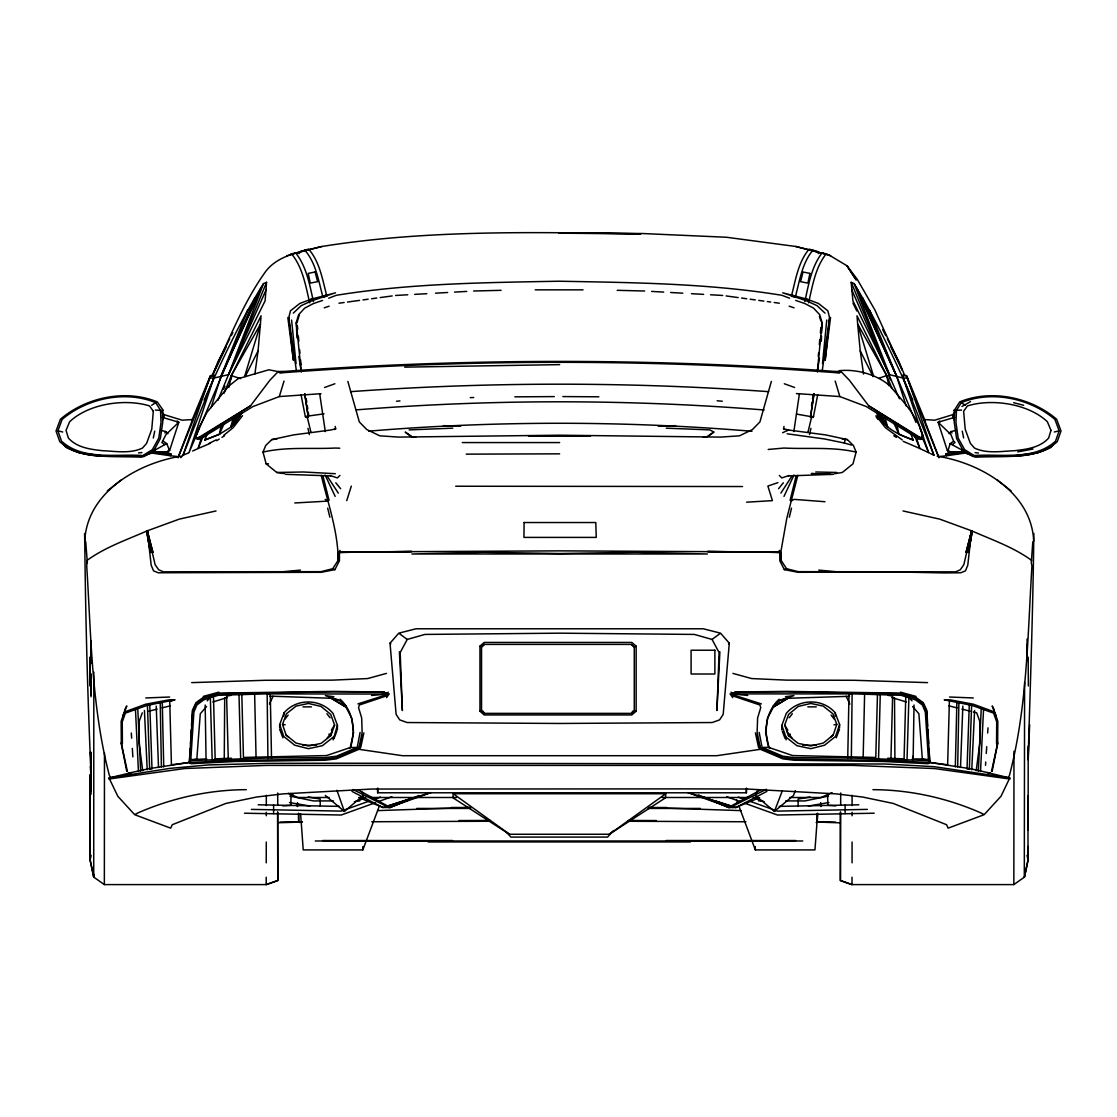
<?xml version="1.0" encoding="UTF-8"?>
<svg xmlns="http://www.w3.org/2000/svg" width="1117" height="1117" viewBox="0 0 1117 1117"><rect width="100%" height="100%" fill="white"/><g stroke="black" fill="none" stroke-linecap="round" stroke-linejoin="round"><path stroke-width="1.5" d="M104.467 752.956L104.356 884.594L266.335 884.594L277.77 880.531L277.658 812.157L277.77 880.531L266.195 884.594L266.223 877.25M266.293 815.745L266.293 812.338M266.307 805.525L266.307 795.29M266.251 862.841L266.279 842.036M277.714 805.189L277.728 793.014M309.688 302.819C305.807 286.427 302.847 267.773 291.9 254.313L286.999 255.723M313.444 301.576C309.702 285.058 306.575 266.488 295.656 252.903L290.588 254.145M304.676 250.082L308.655 249.147C319.965 262.076 322.562 280.199 326.904 296.242L322.981 297.192C318.554 281.205 316.139 263.221 304.899 250.236L300.766 251.185L299.021 253.601M812.967 250.082L809.113 249.147C798.055 262.202 795.611 280.227 791.367 296.242L795.276 297.192C799.618 281.233 801.88 263.347 812.869 250.236L816.876 251.185L818.579 253.601M804.826 301.576C808.499 285.086 811.459 266.614 822.098 252.903L827.041 254.145M808.582 302.819C812.408 286.455 815.173 267.898 825.854 254.313L830.643 255.723M840.668 812.157L840.403 880.531L851.81 884.594L1013.845 884.594L1024.484 877.082L1028.087 859.881L1027.822 795.807M840.668 805.189L840.682 793.014M852.103 815.745L852.103 812.338M852.103 805.525L852.103 795.29M852.062 862.841L852.076 842.036M1013.971 751.266L1013.845 884.594M1028.157 823.411L1028.185 746.1M104.356 884.594L93.716 877.082L90.086 859.881L90.156 774.905M93.828 874.276L93.716 877.082L93.828 672.239M852.034 877.25L852.006 884.594L840.403 880.531L840.305 812.157M1024.303 877.082L1024.596 682.417M181.303 456.183C137.88 462.941 86.693 492.485 84.752 541.312C85.59 619.251 87.615 697.245 91.077 775.086L90.24 766.667M90.212 657.215L90.058 686.006L89.988 657.215M297.457 806.572L297.471 803.207M820.772 806.572L820.786 803.207M937.163 456.183C980.614 462.899 1031.745 492.485 1033.714 541.312C1032.876 613.065 1030.307 684.791 1028.198 756.516M224.266 758.345L224.699 697.818M996.546 743.657L996.713 721.903L993.599 713.135L972.209 705.469L944.396 699.842L950.176 699.842L973.452 704.227L994.688 712.046L997.816 721.275L997.649 743.182L991.533 771.358M1027.947 829.903L1028.003 823.411M1027.333 660.44L1027.068 639.008M851.336 758.527L852.117 694.202L848.99 694.369L847.733 758.373M300.613 813.874L303.224 849.911L362.843 849.911L362.899 846.518M279.641 727.586L279.683 724.57L284.067 712.828C296.675 698.013 320.747 698.516 333.048 713.456L337.432 725.352L337.362 729.89M781.788 729.89L781.858 725.352L786.242 713.456C798.543 698.516 822.615 698.013 835.223 712.828L839.607 724.57L839.565 727.586M913.106 760.719L914.027 705.022M955.328 766.862L956.85 702.509M957.674 766.862L958.889 702.509M1027.095 657.243L1027.123 644.202M93.716 877.082L90.114 859.881L90.044 774.905M817.449 813.413L817.281 822.056L816.178 822.531M863.162 757.396L864.586 694.997M875.728 759.155L877.473 694.048M878.548 758.988L880.28 694.048M890.947 758.359L892.623 696.086L888.001 695.319M905.733 697.957L904.044 759.769L907.018 760.091L908.861 698.879M912.631 759.769L912.729 756.335M1033.672 540.53L1033.867 533.493M949.38 701.56L947.635 764.782L929.693 762.436L928.129 763.693L883.715 761.501L794.061 760.244L782.794 758.834L760.412 749.298L758.527 747.413L755.413 732.864L760.412 748.348L782.808 757.745L794.075 759.155L883.729 760.398L929.065 762.436L929.847 761.347L926.426 711.11L923.145 703.752L915.8 698.279L901.098 693.741L786.563 691.856L738.211 691.856L732.11 692.959L731.789 694.202L733.352 696.086L759.951 705.009L760.733 707.661L757.605 717.994L757.131 732.389L760.412 748.348L762.129 747.413L768.705 747.413L792.637 755.553L874.625 757.424M969.277 705.316L967.015 769.013L969.668 769.013M971.622 705.316L969.361 769.013M217.913 400.347L228.482 374.656L265.12 300.78L266.558 282.322L263.528 283.578C240.392 320.607 221.892 360.316 204.104 400.123M963.022 450.388L973.047 456.49C1000.637 454.354 1034.928 462.27 1057.254 441.634L1061.01 430.994L1056.626 419.252C1031.005 397.233 991.31 388.911 959.74 401.883L954.728 409.702L954.253 422.38L956.599 438.492L963.022 450.388L967.071 452.902M960.508 767.477L962.84 706.112M216.028 510.958L179.376 519.098L147.249 530.826L155.109 564.63L158.726 569.796L163.431 571.834L320.984 571.667L332.726 568.707L338.2 560.245C338.032 531.301 327.951 503.306 321.249 475.367M956.445 410.33L955.984 422.533L958.163 438.032L964.585 449.606L974.136 455.554C1000.874 453.614 1033.784 460.888 1055.537 441.159L1059.139 430.827L1054.909 419.406C1030.111 398.322 991.756 390.056 961.304 402.665L956.445 410.33L961.597 410.065M821.316 341.243L821.526 336.147M821.665 332.74L822.07 322.534L819.71 314.715L813.595 308.138L804.98 303.601L795.709 300.431M1028.212 759.951L1029.651 724.724M978.324 771.372L981.187 709.728M91.049 640.739L91.022 655.651M983.532 709.728L980.531 771.372M971.762 769.836L974.582 710.482M338.2 560.245L338.507 552.426L340.071 550.388M746.589 788.337L746.365 792.791L377.672 792.791L377.895 788.337M719.893 651.797L716.919 710.482L719.097 652.579L712.06 639.441L694.369 634.428L559.645 633.171L424.893 634.428L407.216 639.441L400.179 652.579L402.371 710.482L399.397 651.797M190.239 748.585L189.485 762.436L190.267 763.372M190.518 743.391L191.286 729.527M191.468 726.064L192.319 710.482L195.922 702.663L203.908 697.022L219.1 693.112L332.74 691.395L384.388 692.009M665.746 793.74L453.237 793.74L453.013 797.803L509.38 834.259L609.379 834.259L665.746 793.74L665.523 797.803L609.212 834.259M985.501 765.368L985.725 761.976M986.269 753.486L986.716 746.687M987.651 733.017L988.014 727.851M817.644 813.874L814.949 849.911L755.329 849.911L739.021 806.334M729.303 643.197L723.188 714.391L719.585 719.865L712.227 722.531L559.659 723.467L407.077 722.531L399.718 719.865L396.116 714.391L390.028 643.197L398.783 633.171L416.013 628.787L703.319 628.787L720.535 633.171L729.303 643.197L728.507 643.811M283.802 716.067L284.067 712.828M818.258 356.491L818.552 353.098M819.319 344.608L819.766 339.512M820.381 332.726L820.827 327.63M822.07 322.534L817.351 371.752M254.885 374.041L258.069 350.864L261.085 315.804L231.331 375.591L224.014 393.324M333.103 739.901L337.432 725.352M822.503 363.542L826.775 320.034M797.817 475.367L786.829 518.148L780.755 552.426L779.806 553.362L779.82 560.72L784.357 569.642L798.124 572.295L898.25 571.988L943.879 572.923L960.76 572.77L965.437 570.885L967.769 565.258L971.65 530.826L939.606 519.098L903.025 510.958M91.022 674.04L91.049 695.095M90.98 674.151L91.077 696.813M825.03 313.151L817.03 305.639L806.39 300.78L782.752 292.808L806.697 299.063L818.44 303.447L827.851 310.805L829.596 317.689L825.17 360.26L830.531 317.535M829.596 317.689L822.154 371.444M976.188 770.73L979.804 743.35L979.818 721.428L976.691 712.828L973.41 712.004M277.63 371.514L268.848 369.797L238.075 378.719L228.985 385.923L207.05 412.215L198.742 428.174L196.089 435.532L195.782 437.878L196.718 438.492M765.801 730.35L767.449 718.301L773.397 707.033L787.946 698.279L849.548 696.296M987.456 772.615L1009.782 777.935L1001.027 796.239L984.119 814.698L948.124 828.158L946.574 824.723L893.181 803.43L862.561 797.021L836.284 793.894L747.427 789.035L687.653 788.881L371.849 789.035L282.936 793.894L256.631 797.021L225.899 803.43L172.255 824.723L170.678 828.158L134.682 814.698L117.788 796.239L109.019 777.935L131.457 772.615M162.733 420.243L164.115 415.021L162.23 411.74L163.333 410.484L157.246 401.883C125.69 388.911 86.009 397.233 60.402 419.252L56.032 430.994L59.773 441.634C82.086 462.27 116.363 454.368 143.953 456.49L153.964 450.388L160.373 438.492L162.719 422.38L162.258 409.702M813.944 393.631L810.453 417.423L814.042 393.743M793.838 431.609L799.423 393.743M811.487 405.583L812.003 402.204M812.506 398.825L813.022 395.432M255.011 297.653L189.024 452.58L213.752 378.091L213.752 374.488L210.303 375.898L183.048 455.247L180.759 457.691M817.323 371.654L819.445 358.166M972.111 531.929L968.383 552.426L971.958 533.493M817.7 394.776L813.413 416.906M151.968 552.58L147.249 530.826L152.903 552.426L147.249 530.826C126.877 539.79 105.11 547.218 87.042 560.399L86.721 566.04C91.161 636.048 91.496 706.949 109.34 775.268L110.276 777.153M357.454 746.002L360.107 732.389M851.587 445.069L844.396 443.044L845.178 439.121L825.631 434.904L788.714 430.045L783.548 428.802L784.008 426.443M992.147 771.358L997.802 742.875M207.385 433.619L204.718 440.07L219.407 434.276L221.445 424.209M228.943 387.32L231.331 375.591L260.484 324.098L244.651 376.387M153.308 437.976L154.718 431.134M1024.484 877.082L1028.059 859.881L1027.863 846.477M779.177 550.388L780.755 552.426L781.062 560.245L786.55 568.707L798.278 571.667L955.593 571.834L960.271 569.796L963.859 564.63L970.966 533.94M966.973 552.58L971.65 530.826C991.938 539.79 1013.65 547.218 1031.619 560.399M971.329 532.237L971.65 530.826L966.037 552.426L971.65 530.826M244.581 757.424L326.611 755.553L350.235 747.566L353.684 732.082M809.532 434.583L810.928 428.328M90.114 859.881L91.133 855.343M807.996 432.084L811.682 416.753L813.567 416.432L812.464 417.535M789.328 517.213L791.506 508.137M287.823 317.535L293.408 360.26L288.758 317.689L290.462 310.805L299.831 303.447L311.559 299.063L335.505 292.808L311.88 300.78L301.241 305.639L293.268 313.151M790.096 500.318L796.184 475.8M947.342 450.556L950.162 452.273L967.545 452.734L946.713 455.708L945.778 454.144L950.316 451.645L947.342 450.556L938.112 422.226L954.546 417.367M351.31 486.077L346.759 500.625M845.178 439.121L847.356 439.595L853.458 445.543L856.111 452.12L852.983 463.848L842.33 472.463L834.511 473.706M233.411 417.395L230.744 427.239L219.407 434.276L204.718 440.07M771.344 381.428L759.923 421.905L752.425 429.584L739.44 435.839L720.507 437.096L559.645 435.211L398.755 437.096L379.822 435.839L366.823 429.584L359.311 421.905L347.862 381.428M954.211 420.243L953.136 417.213L954.309 413.108M296.968 337.851L296.27 322.534L298.602 314.715L304.69 308.138L313.291 303.601L322.562 300.431M297.052 322.534L299.384 314.715M198.281 438.66L198.756 439.442L202.833 437.403L252.875 406.574L279.292 396.563L284.039 381.065M948.124 450.235L950.148 443.658L953.583 441.159L950.916 434.583L938.112 422.226M192.641 451.017L198.1 448.517L201.744 437.04M211.085 407.523L220.957 376.373L247.639 310.023M151.004 452.971L170.203 455.708L171.152 454.144L149.413 452.734L166.768 452.273L169.589 450.556L178.818 422.226L162.384 417.367M833.198 735.056L836.801 724.402L832.877 713.763L823.187 706.098L810.816 703.445L798.292 706.419L788.602 714.391L784.679 725.031L788.434 735.67L798.138 743.35L810.663 746.002L823.341 743.028L833.198 735.056L830.559 737.192M839.607 724.57L835.544 736.452L824.583 745.221L810.816 748.669L796.882 745.695L785.935 737.08L781.858 725.352M286.106 735.056L295.963 743.028L308.641 746.002L321.151 743.35L330.855 735.67L334.611 725.031L330.702 714.391L320.998 706.419L308.474 703.445L296.117 706.098L286.413 713.763L282.503 724.402L286.106 735.056L288.689 737.192M142.292 712.828L139.15 721.428L139.136 743.35L142.725 770.73M57.902 430.827L62.133 419.406C86.903 398.336 125.244 390.056 155.682 402.665L160.527 410.33L161.002 422.533L158.809 438.032L152.401 449.606L142.85 455.554C116.14 453.628 83.23 460.874 61.505 441.159L57.902 430.827L62.734 432M795.304 790.627L793.517 795.458L774.416 811.417L755.483 795.458L757.452 790.627M200.934 436.929L200.627 438.813L204.397 436.468M362.843 849.911L379.235 806.334M836.242 737.792L839.537 729.108M163.794 414.561L182.099 420.187L192.585 419.559L178.343 456.658L170.203 455.708M334.067 738.449L336.803 731.314M774.416 811.417L782.333 790.752M196.089 435.532L198.91 428.328M122.87 715.955L126.793 705.944L124.601 710.007M266.307 289.359L228.482 374.656L213.752 378.091L183.048 455.247L188.55 452.902M178.078 457.802L209.996 377.937L213.752 378.091M169.589 450.556L166.754 443.658L164.883 444.608L161.895 442.569L165.958 434.583L178.818 422.226M212.104 376.275L217.955 361.824L229.725 338.716M284.598 473.706L276.765 472.463L266.139 463.848L263.012 452.12L265.678 445.543L271.78 439.595L293.562 434.904L330.506 430.045L335.672 428.802L335.198 426.443M223.609 389.33L224.922 386.133M90.379 752.83L90.7 752.048L90.994 790.892M198.1 448.517L203.392 435.672M266.558 282.322L228.482 374.656L263.528 283.578L220.957 376.373L260.833 288.116M230.325 380.422L231.652 377.197M191.733 420.858L210.303 375.898M781.062 560.245L780.755 552.426L765.41 551.952L559.645 550.863L353.838 551.952L338.507 552.426L339.442 553.362L339.456 560.72L334.918 569.642L321.151 572.295L158.265 572.77L153.56 570.885L151.2 565.258L147.249 530.826M219.407 434.276L224.252 423.357M269.434 704.087L273.093 696.24L331.316 698.279L338.507 700.15M783.994 496.395L794.005 475.004M779.191 699.214C765.759 711.306 763.763 730.825 768.705 747.413L769.962 748.195M226.22 346.801L211.979 376.499L214.687 370.118C230.479 336.496 244.078 301.311 265.986 271.054C278.58 254.983 300.543 251.883 319.071 247.108L321.947 246.48C427.35 229.571 534.596 232.252 640.976 233.802L558.877 233.188L641.814 233.495L726.483 237.251L795.807 246.48L828.926 254.941L846.923 265.734L857.186 279.194L874.834 309.87L902.299 370.118L890.808 346.801M245.181 376.624L258.069 350.864M1008.539 777.153L1009.475 775.268C1027.305 706.963 1027.64 636.062 1031.926 566.04L1031.298 562.912L1032.806 541.787L1033.714 541.312M231.289 335.631L232.867 332.559M236.287 416.39L230.744 427.239L235.771 422.533L241.942 412.494M242.096 412.005L239.68 416.432L230.744 427.239L240.462 413.15M923.466 437.403L922.837 438.492L918.467 436.468L868.677 405.792L849.283 380.129L841.003 371.514L833.952 371.361C651.434 358.11 467.828 358.11 285.296 371.361L278.259 371.514L269.965 380.129L250.529 405.792L197.192 439.288M631.454 713.372L634.274 710.915L634.274 647.036L631.454 644.411L484.345 644.411L481.539 647.036L481.539 710.915L484.345 713.372L631.454 713.372L632.697 711.208L636.145 711.25L636.145 646.129L631.761 642.443L484.192 642.443L479.961 646.129L479.961 711.25L484.192 714.95L631.761 714.95L636.145 711.25M920.645 438.66L920.171 439.442L916.122 437.403L866.331 406.574L839.844 396.563L796.421 393.575M192.11 420.341L192.585 419.559M331.344 730.225L334.611 725.031M780.867 493.114L791.311 477.001M953.136 414.561L934.817 420.187L924.331 419.559L938.587 456.658L946.713 455.708M345.865 707.033L331.316 698.279L345.865 707.033L351.813 718.301L353.447 730.35M484.345 644.411L481.539 647.036L479.961 646.129M386.58 697.65L389.233 693.894L371.542 695.458M939.202 422.701L940.151 421.444L939.369 421.123M327.016 738.351L332.266 731.467M151.591 452.12L150.502 453.516L140.812 456.658L113.515 456.295M242.543 415.65L233.146 427.699L223.889 435.211M284.975 719.153L288.158 715.062M789.147 717.798L792.344 713.707M164.869 433.019L165.972 431.609L167.857 433.647M778.521 488.729L783.352 482.781M1053.163 444.761L1050.985 447.414C1027.598 459.506 999.98 455.75 974.596 456.811L963.482 451.338L961.751 449.453L964.153 451.226M928.911 763.372L929.847 761.347L928.436 759.616L925.337 712.046L922.363 705.009L915.479 699.842L901.098 695.305L853.849 693.894L730.071 693.894L732.738 697.65M207.217 700.848L209.298 698.404M206.561 706.572L200.292 713.763L196.829 758.988L190.742 760.551L193.897 712.046L196.871 705.009L203.755 699.842L218.164 695.305L265.441 693.894L385.951 694.048L384.388 695.458L357.929 703.905M613.373 830.601L607.578 837.08L510.86 837.08L506.224 831.9M949.059 433.647L950.93 431.609L955.998 430.352M276.765 472.463L303.405 471.988L335.337 473.706M206.729 758.932L190.742 759.616L189.485 762.436L191.049 763.693L235.533 761.501L325.215 760.244L336.482 758.834L358.85 749.298L360.735 747.413L363.863 732.864L358.85 748.348L336.482 757.745L325.229 759.155L235.533 760.398L190.113 762.436L189.331 761.347L192.794 711.11L196.089 703.752L203.448 698.279L218.164 693.741L332.74 691.856L381.092 691.856L387.194 692.959L387.515 694.202L385.951 696.086L359.339 705.009L358.557 707.661L361.685 717.994L362.145 732.389L358.85 748.348L357.133 747.413L350.235 747.566M339.889 475.437L337.362 477.936L330.06 475.507M841.003 371.514L839.272 373.092L835.055 372.617C651.825 358.892 467.423 358.892 284.207 372.617L279.976 373.092L278.259 371.514M788.434 735.67L790.236 734.106M325.298 795.458L344.385 811.417L363.318 795.458L362.117 792.232M772.936 706.419L780.601 699.996L793.908 695.612L785.46 696.715M121.055 480.128L107.288 490.922M333.355 737.08L322.408 745.695L308.474 748.669L294.706 745.221L283.746 736.452L279.683 724.57M708.681 435.951L713.805 432.084L709.881 429.891L666.221 428.174M719.907 633.646L712.06 639.441M1049.1 447.735L1037.986 452.734L1012.002 456.183M152.792 451.226L155.193 449.453L153.49 451.338L142.376 456.811C117.006 455.75 89.402 459.506 66.029 447.414L63.823 444.761M387.194 692.959L388.297 692.177M954.728 409.702L953.625 410.484L954.7 411.74L952.829 415.021L953.136 417.213M950.148 443.658L952.033 444.608L954.993 442.569L953.583 441.159M713.805 432.084L706.614 436.929L703.305 437.292M922.209 438.492L923.145 437.878C918.844 417.144 903.011 401.645 889.998 385.923C876.873 374.488 856.32 368.778 839.118 370.732M151.689 405.248L155.682 402.665M168.793 450.235L166.768 452.273L171.152 454.144M349.314 748.195L350.556 747.413C355.527 730.825 353.517 711.306 340.085 699.214M149.873 452.902L153.964 450.388M250.529 405.792L200.488 436.468L196.089 438.492L195.461 437.403M216.586 440.684L219.267 439.051M221.934 437.403L224.615 435.756M791.185 501.1L794.005 499.369L824.974 501.728M357.133 747.413L336.482 756.181L325.229 757.591L266.837 758.052L190.742 760.551M961.96 406.49L970.505 401.617M921.734 436.147L922.837 435.532L920.017 428.328M334.248 429.584L335.672 428.802M164.883 444.608L152.387 451.491L166.768 452.273M786.55 568.707L784.357 569.642M698.293 794.843L728.41 807.507L760.398 790.082M263.012 452.12C286.203 446.605 311.378 449.271 335.198 448.043L339.75 448.196M728.41 807.507L735.921 807.507L766.876 791.394M766.43 789.244L730.001 807.507L687.737 792.581M912.435 758.932L922.335 758.988L928.436 759.616L928.436 760.551L852.439 758.052L794.075 757.591L782.808 756.181L762.129 747.413M324.544 387.487L334.891 383.759M301.045 394.776L305.276 416.432L324.042 413.848M135.325 814.237L138.466 812.673C172.479 797.901 209.2 789.803 246.326 789.663M209.144 443.351L216.181 439.903M636.145 646.129L634.274 647.036L631.454 644.411M789.049 475.507L781.802 477.936L779.317 475.437M733.869 805.399L729.178 807.507L705.12 797.817M832.109 792.609L821.051 797.496L789.649 797.496M782.612 432.712L788.714 430.045M198.421 448.364L210.527 443.24M359.199 797.72L383.005 807.507L390.392 807.507L418.931 795.513M735.726 807.507L759.56 797.72M413.653 797.817L389.596 807.507L384.904 805.399M177.561 421.123L176.779 421.444L177.715 422.701M328.691 298.211L336.287 295.307C409.925 283.313 484.708 282.615 559.128 281.219C633.548 282.615 708.346 283.313 781.97 295.307L789.579 298.211M375.521 802.648L341.188 815.019L244.525 813.218M378.789 801.475L391.872 796.756M368.973 801.182L341.188 811.11L251.367 809.392M373.874 799.437L380.408 797.105M393.98 804.631L410.288 798.892M431.12 792.581L388.842 807.507L352.972 789.51M354.34 801.824L364.212 798.376M777.893 482.628L767.882 486.077L772.419 500.625L746.603 502.189M324.265 307.831L329.138 306.184M879.163 378.132L886.716 375.591L892.036 388.479M309.688 299.845L313.444 298.602M127.38 771.358L121.292 743.182L121.153 721.275L124.294 712.046L145.615 704.227L168.974 699.842L174.769 699.842L169.742 701.56L171.432 764.782L189.485 762.436L148.868 768.691L128.329 773.229M387.906 805.916L410.763 798.501M427.671 793.559L382.88 807.507L351.967 791.394M212.9 701.979L227.337 697.525M386.426 673.397L367.647 678.564L332.74 680.127L265.134 680.281L191.705 682.627M203.294 696.394L218.792 692.177M780.755 700.15L787.946 698.279L773.397 707.033M293.785 253.685L321.947 246.48M148.868 711.18L157.106 709.113M162.035 707.885L170.273 705.818M1054.294 432L1059.139 430.827M322.981 296.089L326.904 295.153M479.961 711.25L483.103 711.208L484.345 713.372M174.769 699.842L146.872 705.469L125.383 713.135L122.242 721.903L122.395 743.657M828.507 796.072L804.868 800.931L785.628 800.931M108.866 779.024L184.794 768.538L266.223 765.41L853.067 765.41L934.384 768.538L1009.95 779.024M1017.713 451.896L1033.002 449.034M810.076 796.993L798.124 799.06L798.124 806.362M808.373 806.055L828.87 802.523M231.247 695.319L226.597 696.086L228.259 758.359M834.022 724.793L836.801 724.402M338.968 303.21L344.12 302.512M347.555 302.037L359.562 300.389M362.997 299.928L368.149 299.216M371.584 298.756L376.736 298.044M380.171 297.583L392.193 295.935M271.78 439.595L276.946 439.009M768.217 449.453L784.022 448.043C807.814 449.271 832.961 446.605 856.111 452.12M138.522 452.916L141.943 452.553M280.758 571.988L300.473 570.103M396.563 401.226L399.956 400.933M368.722 431.148C496.157 420.592 624.557 420.676 751.978 431.274M282.741 805.902L290.965 805.315L290.937 793.517M279.292 396.563L320.984 393.701M350.515 391.662C489.595 381.707 629.555 381.707 768.622 391.662M356.463 409.869C492.052 399.048 628.522 399.146 764.112 409.981M945.778 454.144L967.545 452.734M231.428 758.234L214.967 758.876M395.613 295.46L407.761 294.776M414.7 294.371L426.834 293.687M435.504 293.185L447.638 292.5M454.577 292.095L466.724 291.411M473.664 291.006L501.086 290.322M294.79 502.971L327.979 501.1L325.159 499.369M950.162 452.273L964.571 451.491L952.033 444.608M760.412 749.298L716.765 755.706L402.525 755.706L358.85 749.298M470.257 397.652L473.692 397.498M912.84 400.123C895.178 360.386 876.691 320.788 854.114 283.578L851.21 282.322L852.899 300.78L889.495 374.656L903.248 378.091L907.004 377.937L938.866 457.802M409.115 429.891L452.776 428.174M145.769 697.957L169.602 697.022M788.518 475.898L833.422 474.334L811.375 473.552L830.615 474.334M734.93 692.009L786.563 691.395L900.148 693.112L915.326 697.022L923.298 702.663L926.887 710.482L927.724 726.064M377.672 810.607L470.117 807.507M277.896 822.754L302.149 822.042M658.276 426.163L675.603 425.661M528.536 436.202L590.502 436.202M779.219 806.376L858.791 804.812M874.178 813.218L777.488 815.019L744.788 803.235M404.703 367.144L559.645 364.631M269.686 696.296L273.093 696.24M279.948 822.112L302.19 821.861M535.238 289.848L583.06 289.848M1003.471 456.295L976.16 456.658L966.456 453.516L965.353 452.12M867.337 809.392L777.488 811.11L749.702 801.182M514.839 396.842L554.269 396.591M459.059 820.562L490.209 820.45M466.208 454.144L559.631 453.837M371.752 821.749L490.098 821.246M462.298 442.569L559.645 442.569M266.139 463.848L268.499 463.848M455.694 486.23L742.54 486.537M334.918 569.642L332.726 568.707M302.986 706.879L311.448 706.879M807.8 706.879L816.262 706.879M302.93 745.221L316.628 745.221M802.62 745.221L816.318 745.221M149.343 769.013L152.01 769.013L149.79 705.316M109.019 777.935L169.896 768.384L208.446 764.936L266.377 763.372L337.739 763.218L884.971 764L934.077 766.667L1009.782 777.935M329.138 797.496L297.75 797.496L288.27 793.307M358.794 797.496L365.776 797.496M371.012 797.496L456.476 797.496M662.311 797.496L747.79 797.496M753.026 797.496L758.261 797.496M333.452 800.931L313.486 800.931L289.889 796.072M356.407 800.931L359.8 800.931M758.541 800.931L762.548 800.931M451.324 807.507L470.425 807.507M649.34 807.507L666.709 807.507M416.739 808.443L470.676 808.443M648.153 808.443L700.345 808.443M322.576 840.529L452.525 840.529M665.983 840.529L795.611 840.529M315.287 840.989L802.76 840.989M428.09 841.939L690.39 841.939M628.648 820.464L656.363 820.562M627.586 821.26L745.919 821.763M562.842 396.577L598.838 396.8M904.198 758.876L887.764 758.234M816.722 821.903L835.572 822.112M258.209 804.798L339.456 806.376M617.212 290.322L644.649 291.006M815.759 471.988L836.717 472.463M443.379 425.661L460.707 426.163M649.186 807.549L741.032 810.621M839.775 822.824L817.281 822.056L817.281 813.371M285.701 474.334L330.632 475.898M949.548 697.022L973.298 697.957M872.908 789.663C909.908 789.803 946.518 797.873 980.391 812.673L983.505 814.237M155.361 410.065L160.527 410.33M927.529 682.627L854.156 680.281L786.563 680.127L751.671 678.564L732.892 673.397M651.588 291.411L663.721 292.095M670.661 292.5L682.794 293.185M691.465 293.687L703.612 294.371M710.552 294.776L722.685 295.46M835.935 805.902L827.725 805.315L827.711 793.517M717.142 400.78L722.252 401.226M818.775 570.103L838.49 571.988M747.748 695.458L733.352 694.048L734.93 695.458L761.361 703.905M415.719 437.292L412.41 436.929L405.206 432.084L411.615 436.929M842.19 439.009L847.356 439.595M975.029 452.636L978.45 453.027M333.829 696.715L325.368 695.612L338.674 699.996L346.34 706.419M104.984 456.183L79.014 452.734L67.9 447.735M726.12 295.935L738.142 297.583M741.576 298.044L746.714 298.756M750.149 299.216L755.301 299.928M758.736 300.389L763.888 301.101M767.323 301.576L770.758 302.037M774.193 302.512L779.345 303.21M796.505 414.086L811.682 416.753M787.15 433.801L824.541 438.967L844.396 443.044M282.503 724.402L285.198 724.793M289.498 793.768L292.905 794.355M308.25 796.993L320.202 799.06L320.202 806.362M289.498 802.523L309.967 806.055M990.584 773.229L970.142 768.691L929.693 762.436L928.939 748.585M791.367 295.153L795.276 296.089M160.918 430.352L165.972 431.609M948.822 705.818L957.018 707.885M961.932 709.113L970.142 711.18M795.807 246.48L823.969 253.685M928.436 760.551L922.335 758.988L918.9 713.763L912.645 706.572M1013.678 402.706L1023.647 405.289M900.47 692.177L915.954 696.394M784.302 383.759L794.634 387.487M891.883 697.525L906.306 701.979M691.144 793.559L735.921 807.507M703.068 796.91L709.602 799.032M716.137 801.154L730.825 805.916M231.331 375.591L240.588 378.635M804.826 298.602L808.582 299.845M944.396 699.842L945.331 700.15M789.174 306.184L794.047 307.831M756.111 798.948L764.335 801.824M706.852 798.32L732.934 807.507M738.267 797.105L744.802 799.437M726.804 796.756L739.887 801.475M876.538 412.494C882.905 427.769 898.766 434.708 913.315 440.07L910.648 433.619M894.033 423.357L898.892 434.276L913.315 440.07M925.155 420.858L906.697 375.898L903.248 374.488L903.248 378.091L928.604 452.58L921.958 436.705M903.192 441.327L919.528 448.364M298.504 813.413L298.672 822.056L299.747 822.531M921.748 439.288L868.677 405.792M914.558 435.672L919.836 448.517L929.065 452.902M84.752 541.312L85.716 541.787L87.349 562.912M930.266 453.488L933.896 455.247L906.697 375.898M358.445 790.082L390.392 807.507M783.548 428.802L784.944 429.584M407.216 639.441L399.411 633.646M902.243 439.903L885.404 427.699L876.021 415.65M893.782 435.756L896.42 437.403M914.558 436.468L918.3 438.813L917.979 436.929M961.304 402.665L965.283 405.248M731.007 692.177L732.11 692.959M453.237 793.74L509.534 834.259M163.305 441.159L166.754 443.658M1011.178 490.922L997.411 480.128M328.901 734.106L330.855 735.67M390.028 643.197L390.81 643.811M306.379 417.535L305.43 416.906M909.936 698.404L912.003 700.848M335.784 482.781L340.657 488.729M831.09 715.062L834.273 719.153M326.904 713.707L330.101 717.798M950.93 431.609L952.019 433.019M786.982 731.467L792.232 738.351M876.161 416.906L878.032 419.406M878.004 413.15L887.694 427.239L884.985 417.395M327.784 477.001L338.297 493.114M784.679 725.031L787.862 730.225M924.331 419.559L924.806 420.341M886.716 375.591L857.661 324.098L857.004 315.804L886.716 375.591L888.811 385.644M876.384 412.005L878.8 416.432L887.694 427.239L881.341 414.84M882.612 329.473L885.739 335.631M887.303 338.716L899.003 361.824L905.035 376.22M873.634 376.387L857.661 324.098L860.244 350.864L873.117 376.624M994.381 710.007L992.189 705.944L996.085 715.955M852.955 303.126L856.809 310.945M325.089 475.004L335.17 496.395M846.155 696.24L849.814 704.087M856.753 288.116L896.686 376.373L915.968 422.421M851.587 289.359L899.394 398.741M862.519 297.653L896.686 376.373L906.152 405.89M851.21 282.322L889.495 374.656L854.114 283.578L896.686 376.373L869.529 310.023M888.504 374.963L890.458 379.752M903.248 378.091L933.896 455.247M782.333 731.314L785.069 738.449M279.613 729.108L282.894 737.792M736.606 799.87L737.82 803.095M336.915 790.278L344.385 811.417M915.633 435.393L919.836 448.517M819.403 316.279L820.813 320.97M835.195 381.065L839.844 396.563M162.621 413.108L163.794 417.213M322.897 475.8L329.068 500.318M307.161 416.753L310.903 432.084M327.672 508.137L329.878 517.213M1027.026 855.343L1028.087 859.881M307.971 428.328L309.381 434.583M765.578 732.082L769.013 747.566M896.797 424.209L898.892 434.276M962.254 431.134L963.65 437.976M121.139 742.875L126.752 771.358M759.169 732.389L761.822 746.002M296.48 371.444L288.758 317.689M146.941 533.493L150.558 552.426L146.788 531.929M298.798 356.477L301.269 371.654M306.212 398.825L306.742 402.204M307.259 405.583L307.789 408.976M308.306 412.355L308.837 415.733M301.241 371.752L296.27 322.534M304.662 393.743L308.348 417.437L304.759 393.631M319.699 393.743L325.298 431.609M860.244 350.864L863.525 374.041M291.565 320.034L296.061 363.542M91.091 767.295L90.589 752.202L91.063 794.229M297.373 325.941L297.694 329.333M298.337 336.119L298.825 341.216M299.621 349.691L299.942 353.098M300.585 359.883L301.059 364.966M131.289 733.017L131.652 738.183M132.323 748.39L132.867 756.879M785.935 737.08L786.089 739.901M927.92 729.527L928.66 743.391M835.223 712.828L835.39 716.067M138.438 771.372L135.478 709.728M144.428 710.482L147.207 769.836M137.824 709.728L140.644 771.372M156.226 706.112L158.516 767.477M149.65 769.013L147.444 705.316M746.226 788.337L746.365 792.791M377.532 788.337L377.672 792.791M210.387 698.879L212.188 760.091L215.176 759.769L213.515 697.957M241.803 694.048L243.506 759.155M238.982 694.048L240.686 758.988M162.272 702.509L163.738 766.862M254.662 694.997L256.058 757.396M755.26 846.518L755.329 849.911M271.529 758.373L270.286 694.369L267.158 694.202L267.926 758.527M160.22 702.509L161.393 766.862M205.179 705.022L206.073 760.719M84.599 533.493L84.71 540.53M90.742 647.678L90.896 663.638M1028.185 657.215L1028.338 686.006M894.508 697.818L894.912 758.345M845.108 805.008L845.108 813.609M820.73 802.858L820.73 806.334M298.658 813.371L298.672 822.056M297.429 802.858L297.429 806.334M273.609 805.008L273.609 813.609M524.096 522.533L523.957 537.403L596.255 537.403L595.78 522.533L524.096 522.533M153.322 411.265L151.758 429.263L146.606 443.351L142.529 448.043C130.256 453.907 115.791 451.282 102.638 450.709C90.491 449.369 76.975 447.694 68.374 438.032L66.029 430.366L69.631 421.751C88.662 403.67 125.062 398.266 149.58 405.946L153.322 411.265M809.909 273.4L807.912 283.104L800.554 281.693L803.025 271.99L809.909 273.4M1050.985 430.366L1048.64 438.032C1040.025 447.694 1026.509 449.355 1014.362 450.709C1001.195 451.282 986.73 453.907 974.443 448.043L970.366 443.351L965.2 429.263L963.636 411.265L967.392 405.946C991.924 398.266 1028.338 403.67 1047.383 421.751L1050.985 430.366M315.078 271.99L308.194 273.4L310.275 283.104L317.633 281.693L315.078 271.99M483.745 552.273L411.908 553.99L707.368 553.99L635.545 552.273L559.645 553.515L483.745 552.273M381.539 551.798L338.507 552.426L411.754 551.491L381.539 551.798M714.88 650.234L691.088 650.234L691.102 674.012L714.88 674.012L714.88 650.234M737.723 551.798L707.522 551.491L780.755 552.426L737.723 551.798M856.125 279.822L846.923 265.734L856.125 279.822"/></g></svg>
